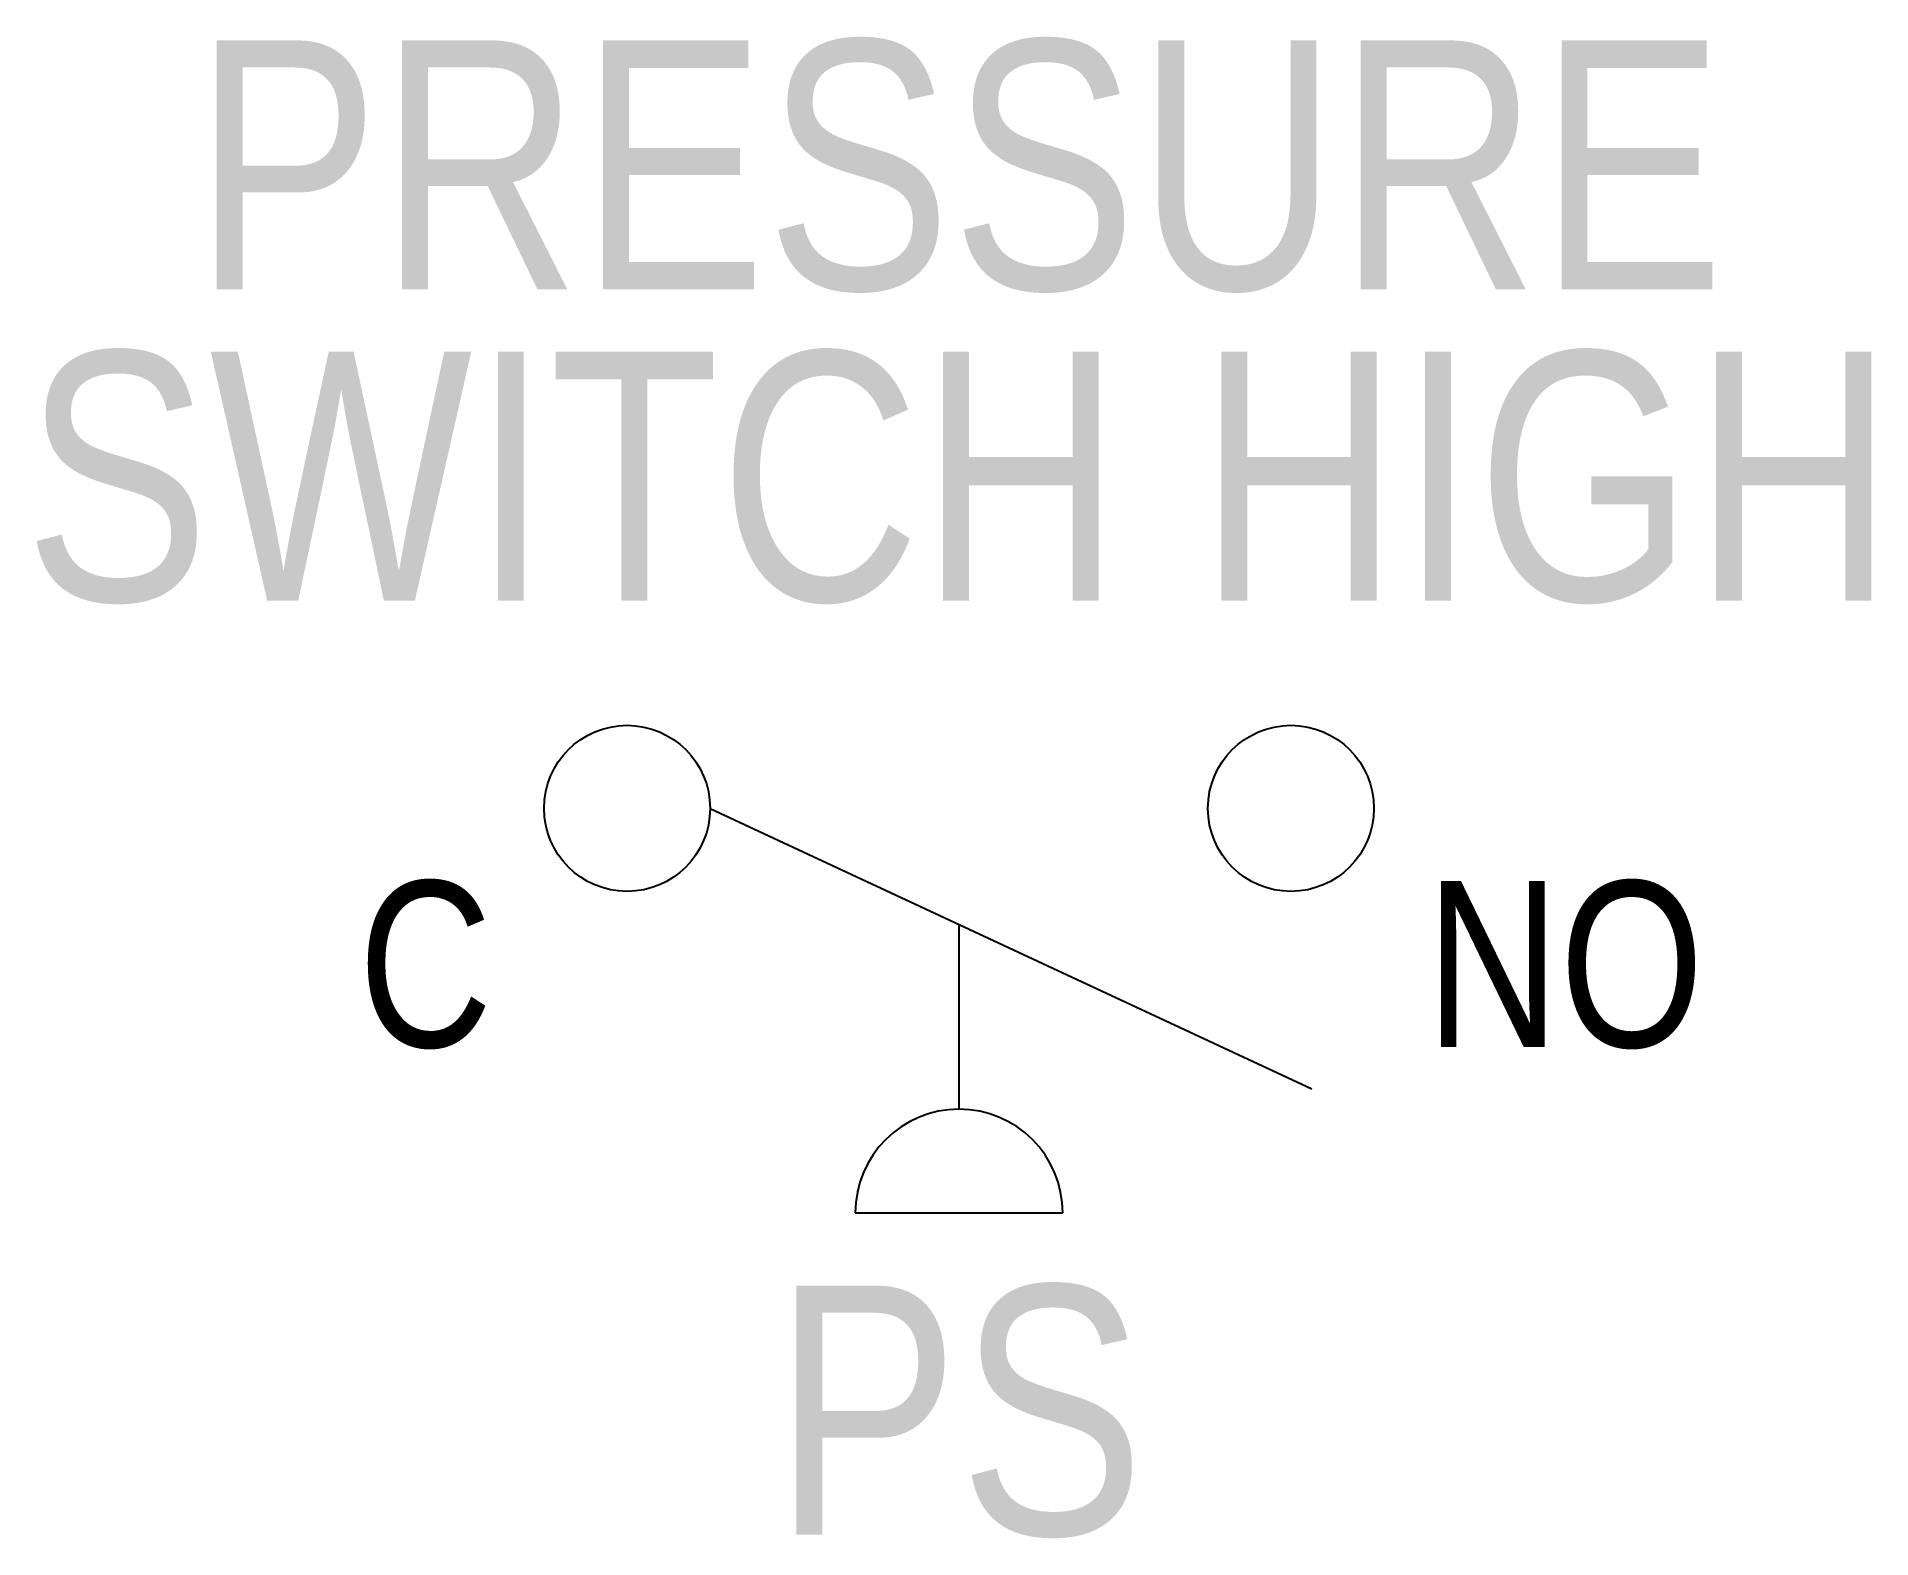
# Model space of a CAD drawing. Header units: inches. Extents: x -2.22 to 2.2, y -1.76 to 1.86.
import ezdxf
from ezdxf.enums import TextEntityAlignment as Align

# ---------------------------------------------------------------- set-up
doc = ezdxf.new("R2010")
doc.units = ezdxf.units.IN
doc.header["$MEASUREMENT"] = 0
doc.linetypes.add('HIDDEN2', pattern=[0.1875, 0.125, -0.0625])
for name, color, linetype in [('DESCCHILD', 20, 'Continuous'), ('FIELD', 7, 'HIDDEN2'), ('SYMB', 4, 'Continuous'), ('TAGS', 51, 'Continuous'), ('TEXT', 3, 'Continuous')]:
    doc.layers.add(name, color=color, linetype=linetype)
doc.styles.add('ARIEL', font='arial.ttf', dxfattribs={"width": 0.8, "height": 0.2})

# ---------------------------------------------------------------- blocks, each defined once
blk = doc.blocks.new('Pressure Switch High')
at = {"layer": 'SYMB'}
for p, q in [((-0.15, 0), (0.2125, -0.169)), ((0, -0.1812), (0, -0.0699)), ((-0.0625, -0.2437), (0.0625, -0.2437))]:
    blk.add_line(p, q, dxfattribs=at)
for centre in [(-0.2, 0), (0.2, 0)]:
    blk.add_circle(centre, 0.05, dxfattribs=at)
blk.add_arc((0, -0.2437), 0.0625, 0, 180, dxfattribs=at)
at = {"layer": 'DESCCHILD', "style": 'ARIEL', "width": 0.8}
for tag, p in [('DESC1', (0, 0.3125)), ('DESC2', (0, 0.125))]:
    blk.add_attdef(tag, text='', height=0.15, dxfattribs=at).set_placement(p, align=Align.CENTER)
at = {"layer": 'TAGS', "style": 'ARIEL', "width": 0.8}
blk.add_attdef('TAG', text='', height=0.15, dxfattribs=at).set_placement((0, -0.4375), align=Align.CENTER)
at = {"layer": 'TEXT', "style": 'ARIEL', "width": 0.8}
blk.add_attdef('TERM01', text='', height=0.1, dxfattribs=at).set_placement((-0.2812, -0.0938), align=Align.MIDDLE_RIGHT)
blk.add_attdef('TERM02', text='', height=0.1, dxfattribs=at).set_placement((0.2812, -0.0938), align=Align.MIDDLE_LEFT)

msp = doc.modelspace()

# ---------------------------------------------------------------- block references
at = {"layer": 'FIELD', "xscale": 4, "yscale": 4, "zscale": 4}
msp.add_blockref('Pressure Switch High', (0, 0), dxfattribs=at).add_auto_attribs({'TAG': 'PS', 'DESC1': 'PRESSURE', 'DESC2': 'SWITCH HIGH', 'TERM01': 'C', 'TERM02': 'NO'})

doc.saveas('drawing.dxf')
